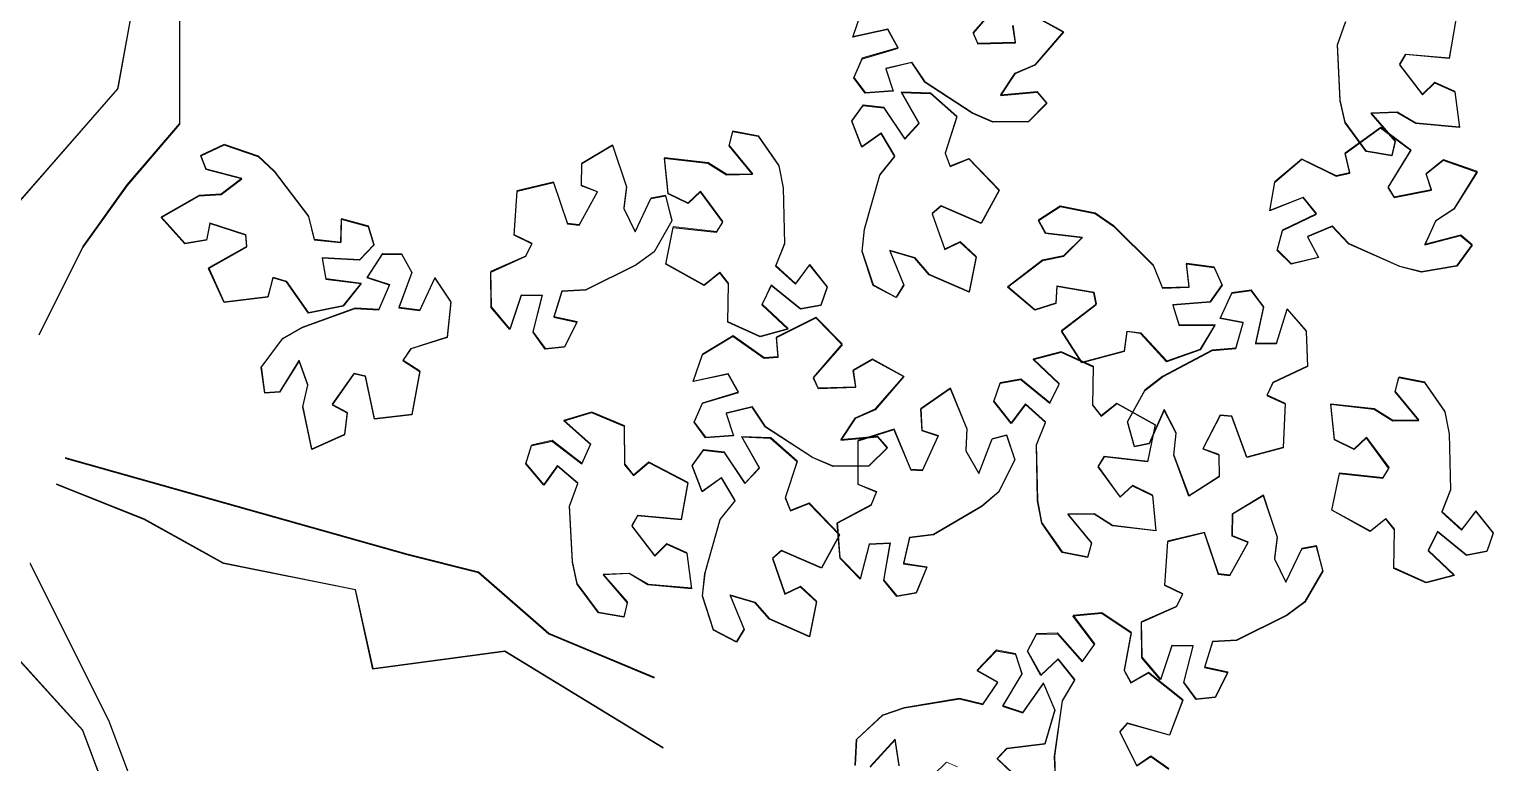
# Model space of a CAD drawing. Header units: centimetres. Extents: x -3096 to 17897, y -3131 to 15798.
# Drawn here: x 13103.7 to 13230.9, y 4337.3 to 4401.2 of the extents above; entities that cross this region are included whole.
import ezdxf

# ---------------------------------------------------------------- set-up
doc = ezdxf.new("R2010")
doc.units = ezdxf.units.CM
doc.layers.add('A-ANNO SYMB', color=3, linetype='Continuous', lineweight=13)
doc.layers.add('alberi', color=74, linetype='Continuous')

msp = doc.modelspace()

# ---------------------------------------------------------------- linework, layer by layer
at = {"layer": 'A-ANNO SYMB', "color": 42}
for points in [[(13100.7, 4383.81), (13111.43, 4396.06), (13112.96, 4404.48), (13122.92, 4414.43), (13126.75, 4421.32), (13125.99, 4415.19), (13123.69, 4409.07), (13116.79, 4402.95), (13116.79, 4399.88), (13116.79, 4392.99), (13112.2, 4387.64), (13108.37, 4382.28), (13104.54, 4374.62)], [(13106.83, 4363.9), (13136.71, 4355.48), (13142.84, 4353.95), (13148.97, 4348.59), (13158.17, 4344.77)], [(13158.93, 4338.64), (13145.14, 4347.06), (13133.65, 4345.53), (13132.12, 4352.42), (13120.62, 4354.72), (13113.73, 4358.55), (13106.07, 4361.61)], [(13103.77, 4354.72), (13110.66, 4340.94), (13112.96, 4334.81), (13116.79, 4326.39), (13117.56, 4319.5), (13116.03, 4315.68), (13110.66, 4334.05), (13108.37, 4340.17), (13100.7, 4348.59), (13098.41, 4353.95)]]:
    msp.add_lwpolyline(points, dxfattribs=at)
at = {"layer": 'A-ANNO SYMB'}
for points in [[(13188.44, 4403.8), (13185.95, 4400.92), (13186.36, 4399.98), (13189.65, 4400.08), (13189.43, 4401.55)], [(13191.1, 4402.5), (13193.83, 4401.02), (13191.34, 4398.14), (13189.58, 4397.37), (13188.33, 4395.48), (13191.54, 4395.77), (13192.38, 4394.8), (13190.79, 4393.2), (13187.67, 4393.18), (13185.87, 4393.95), (13181.77, 4396.62), (13180.6, 4398.35), (13178.34, 4397.81), (13178.99, 4395.86), (13176.56, 4395.69), (13175.55, 4397.04), (13176.28, 4398.7), (13176.28, 4398.7), (13179.42, 4399.62), (13178.51, 4401.24), (13175.46, 4400.57), (13176.3, 4402.95)], [(13228, 4401.94), (13227.42, 4398.71), (13223.63, 4399.04), (13223.11, 4398.16), (13225.12, 4395.55), (13226.18, 4396.59), (13227.93, 4395.8), (13228.33, 4392.71), (13224.53, 4393.05), (13222.89, 4394.02), (13220.62, 4393.93), (13222.73, 4391.5), (13222.44, 4390.24), (13220.21, 4390.6), (13218.36, 4393.12), (13217.94, 4395.03), (13217.7, 4399.91), (13218.42, 4401.87)], [(13193.11, 4335.97), (13193.06, 4337.93), (13193.73, 4342.77), (13194.81, 4344.56), (13193.36, 4346.38), (13191.87, 4344.97), (13190.69, 4347.1), (13191.48, 4348.58), (13193.3, 4348.62), (13193.3, 4348.62), (13195.47, 4346.17), (13196.54, 4347.68), (13194.65, 4350.16), (13197.16, 4350.4), (13199.72, 4348.69), (13199.12, 4345.41), (13199.71, 4344.34), (13201.23, 4345.2), (13201.23, 4345.2), (13204.23, 4342.82), (13203.07, 4339.76), (13199.4, 4340.8), (13198.72, 4340.03), (13200.21, 4337.09), (13201.44, 4337.92), (13203.01, 4336.81)], [(13175.69, 4337.13), (13175.8, 4339.38), (13178.08, 4341.5), (13179.93, 4342.14), (13184.76, 4342.94), (13186.79, 4342.44), (13188.1, 4344.37), (13186.3, 4345.38), (13187.98, 4347.14), (13189.63, 4346.82), (13190.21, 4345.1), (13190.21, 4345.1), (13188.52, 4342.3), (13190.28, 4341.73), (13192.08, 4344.27), (13193.07, 4341.95), (13192.2, 4338.99), (13188.88, 4338.58), (13188.04, 4337.7), (13189.31, 4336.51)], [(13179.49, 4337.11), (13179.14, 4339.36), (13176.97, 4336.98)], [(13184.57, 4336.95), (13183.63, 4337.36), (13181.27, 4335.07)]]:
    msp.add_lwpolyline(points, dxfattribs=at)
for points in [[(13177.25, 4378.93), (13176.29, 4381.9), (13176.49, 4383.85), (13177.81, 4388.56), (13179.12, 4390.19), (13177.93, 4392.19), (13176.26, 4390.99), (13175.37, 4393.25), (13176.36, 4394.62), (13178.16, 4394.41), (13178.16, 4394.41), (13179.98, 4391.69), (13181.25, 4393.05), (13179.71, 4395.76), (13182.23, 4395.67), (13184.54, 4393.63), (13183.51, 4390.45), (13183.95, 4389.32), (13185.56, 4389.96), (13185.56, 4389.96), (13188.22, 4387.21), (13186.66, 4384.33), (13183.17, 4385.85), (13182.39, 4385.18), (13183.47, 4382.07), (13184.81, 4382.72), (13186.21, 4381.41), (13185.61, 4378.36), (13182.12, 4379.88), (13180.87, 4381.32), (13178.68, 4381.95), (13179.92, 4378.98), (13179.24, 4377.88)], [(13167.23, 4391.93), (13169.01, 4389.38), (13169.39, 4387.45), (13169.51, 4382.57), (13168.74, 4380.63), (13170.47, 4379.06), (13171.71, 4380.7), (13173.23, 4378.8), (13172.68, 4377.2), (13170.9, 4376.87), (13170.9, 4376.87), (13168.36, 4378.93), (13167.55, 4377.27), (13169.82, 4375.13), (13167.38, 4374.47), (13164.57, 4375.74), (13164.63, 4379.08), (13163.87, 4380.04), (13162.52, 4378.95), (13162.52, 4378.95), (13159.17, 4380.8), (13159.82, 4384.01), (13163.6, 4383.58), (13164.14, 4384.45), (13162.2, 4387.11), (13161.11, 4386.09), (13159.38, 4386.93), (13159.06, 4390.03), (13162.85, 4389.6), (13164.47, 4388.59), (13166.74, 4388.62), (13164.68, 4391.1), (13165.01, 4392.35)], [(13228.11, 4380.63), (13225.03, 4380.11), (13223.13, 4380.58), (13218.66, 4382.56), (13217.23, 4384.08), (13215.08, 4383.19), (13216.04, 4381.36), (13213.67, 4380.81), (13212.46, 4381.98), (13212.91, 4383.73), (13212.91, 4383.73), (13215.86, 4385.15), (13214.7, 4386.59), (13211.8, 4385.45), (13212.25, 4387.93), (13214.59, 4389.93), (13217.59, 4388.46), (13218.78, 4388.74), (13218.37, 4390.43), (13218.37, 4390.43), (13221.47, 4392.67), (13224.1, 4390.71), (13222.1, 4387.47), (13222.65, 4386.61), (13225.89, 4387.24), (13225.43, 4388.65), (13226.93, 4389.86), (13229.86, 4388.83), (13227.86, 4385.59), (13226.26, 4384.55), (13225.32, 4382.48), (13228.44, 4383.29), (13229.43, 4382.46)], [(13120.69, 4391.2), (13123.63, 4390.18), (13125.07, 4388.84), (13128.03, 4384.95), (13128.54, 4382.92), (13130.86, 4382.67), (13130.9, 4384.73), (13133.25, 4384.07), (13133.74, 4382.46), (13132.49, 4381.14), (13132.49, 4381.14), (13129.23, 4381.33), (13129.54, 4379.5), (13132.63, 4379.1), (13131.04, 4377.15), (13128.02, 4376.53), (13126.11, 4379.27), (13124.94, 4379.6), (13124.48, 4377.92), (13124.48, 4377.92), (13120.68, 4377.46), (13119.33, 4380.44), (13122.64, 4382.31), (13122.57, 4383.33), (13119.44, 4384.35), (13119.16, 4382.89), (13117.26, 4382.56), (13115.19, 4384.88), (13118.51, 4386.74), (13120.42, 4386.88), (13122.23, 4388.24), (13119.11, 4389.04), (13118.65, 4390.24)], [(13159.71, 4384.57), (13158.15, 4381.86), (13156.57, 4380.71), (13152.19, 4378.53), (13150.1, 4378.41), (13149.42, 4376.18), (13151.43, 4375.75), (13150.34, 4373.57), (13148.67, 4373.39), (13147.61, 4374.86), (13147.61, 4374.86), (13148.41, 4378.03), (13146.55, 4378.07), (13145.58, 4375.11), (13143.96, 4377.03), (13143.91, 4380.12), (13146.97, 4381.48), (13147.51, 4382.57), (13145.95, 4383.34), (13145.95, 4383.34), (13146.21, 4387.16), (13149.39, 4387.92), (13150.61, 4384.32), (13151.62, 4384.19), (13153.21, 4387.08), (13151.83, 4387.63), (13151.86, 4389.55), (13154.53, 4391.15), (13155.74, 4387.54), (13155.51, 4385.65), (13156.5, 4383.6), (13157.88, 4386.52), (13159.15, 4386.75)], [(13193.53, 4385.83), (13196.58, 4385.22), (13198.19, 4384.1), (13201.66, 4380.65), (13202.45, 4378.72), (13204.77, 4378.78), (13204.54, 4380.83), (13206.95, 4380.5), (13207.66, 4378.97), (13206.61, 4377.5), (13206.61, 4377.5), (13203.35, 4377.23), (13203.91, 4375.47), (13207.03, 4375.49), (13205.73, 4373.34), (13202.82, 4372.31), (13200.55, 4374.76), (13199.34, 4374.92), (13199.12, 4373.2), (13199.12, 4373.2), (13195.42, 4372.21), (13193.66, 4374.98), (13196.69, 4377.29), (13196.48, 4378.29), (13193.24, 4378.86), (13193.16, 4377.38), (13191.33, 4376.79), (13188.96, 4378.8), (13191.98, 4381.11), (13193.85, 4381.51), (13195.47, 4383.1), (13192.27, 4383.47), (13191.64, 4384.6)], [(13123.92, 4371.8), (13125.78, 4374.3), (13127.48, 4375.27), (13132.08, 4376.94), (13134.17, 4376.82), (13135.1, 4378.96), (13133.15, 4379.62), (13134.48, 4381.66), (13136.16, 4381.65), (13137.04, 4380.06), (13137.04, 4380.06), (13135.89, 4377), (13137.73, 4376.76), (13139.04, 4379.59), (13140.43, 4377.49), (13140.12, 4374.42), (13136.93, 4373.41), (13136.27, 4372.39), (13137.73, 4371.46), (13137.73, 4371.46), (13137.04, 4367.69), (13133.79, 4367.29), (13132.99, 4371.01), (13132, 4371.25), (13130.1, 4368.56), (13131.4, 4367.86), (13131.15, 4365.95), (13128.32, 4364.66), (13127.53, 4368.39), (13127.97, 4370.25), (13127.22, 4372.39), (13125.52, 4369.65), (13124.23, 4369.56)], [(13199.41, 4367.06), (13200.9, 4369.8), (13202.46, 4370.99), (13206.78, 4373.28), (13208.86, 4373.45), (13209.49, 4375.69), (13207.47, 4376.08), (13208.5, 4378.28), (13210.17, 4378.5), (13211.26, 4377.06), (13211.26, 4377.06), (13210.55, 4373.87), (13212.4, 4373.88), (13213.3, 4376.86), (13214.97, 4374.98), (13215.09, 4371.89), (13212.07, 4370.46), (13211.56, 4369.36), (13213.13, 4368.63), (13213.13, 4368.63), (13212.97, 4364.8), (13209.81, 4363.95), (13208.5, 4367.53), (13207.48, 4367.63), (13205.97, 4364.7), (13207.36, 4364.19), (13207.38, 4362.27), (13204.76, 4360.6), (13203.45, 4364.18), (13203.64, 4366.08), (13202.59, 4368.1), (13201.29, 4365.15), (13200.02, 4364.89)], [(13176.87, 4363.19), (13173.75, 4363.17), (13171.95, 4363.94), (13167.85, 4366.6), (13166.69, 4368.34), (13164.42, 4367.8), (13165.07, 4365.85), (13162.64, 4365.68), (13161.63, 4367.02), (13162.37, 4368.68), (13162.37, 4368.68), (13165.5, 4369.61), (13164.59, 4371.22), (13161.55, 4370.56), (13162.38, 4372.94), (13165.02, 4374.54), (13167.74, 4372.6), (13168.95, 4372.69), (13168.82, 4374.42), (13168.82, 4374.42), (13172.24, 4376.14), (13174.52, 4373.79), (13172.03, 4370.91), (13172.44, 4369.97), (13175.73, 4370.07), (13175.51, 4371.54), (13177.18, 4372.49), (13179.91, 4371), (13177.42, 4368.13), (13175.67, 4367.36), (13174.41, 4365.47), (13177.62, 4365.76), (13178.47, 4364.78)], [(13193.72, 4355.68), (13191.94, 4358.25), (13191.57, 4360.17), (13191.46, 4365.06), (13192.24, 4367), (13190.52, 4368.57), (13189.27, 4366.93), (13187.76, 4368.84), (13188.31, 4370.43), (13190.1, 4370.76), (13190.1, 4370.76), (13192.63, 4368.69), (13193.45, 4370.35), (13191.19, 4372.5), (13193.62, 4373.14), (13196.43, 4371.87), (13196.36, 4368.52), (13197.11, 4367.57), (13198.47, 4368.65), (13198.47, 4368.65), (13201.82, 4366.79), (13201.16, 4363.58), (13197.37, 4364.02), (13196.83, 4363.16), (13198.76, 4360.49), (13199.85, 4361.5), (13201.58, 4360.66), (13201.89, 4357.56), (13198.1, 4358.01), (13196.49, 4359.02), (13194.21, 4358.99), (13196.26, 4356.5), (13195.93, 4355.26)], [(13225.27, 4370.5), (13227.06, 4367.94), (13227.44, 4366.02), (13227.56, 4361.13), (13226.79, 4359.19), (13228.52, 4357.63), (13229.76, 4359.27), (13231.27, 4357.36), (13230.73, 4355.77), (13228.95, 4355.43), (13228.95, 4355.43), (13226.41, 4357.5), (13225.59, 4355.83), (13227.86, 4353.69), (13225.43, 4353.04), (13222.62, 4354.31), (13222.68, 4357.65), (13221.92, 4358.6), (13220.57, 4357.51), (13220.57, 4357.51), (13217.21, 4359.36), (13217.86, 4362.57), (13221.65, 4362.15), (13222.19, 4363.02), (13220.24, 4365.67), (13219.16, 4364.66), (13217.43, 4365.5), (13217.11, 4368.59), (13220.9, 4368.16), (13222.52, 4367.15), (13224.79, 4367.19), (13222.73, 4369.67), (13223.06, 4370.92)], [(13189.58, 4363.75), (13188.2, 4360.95), (13186.7, 4359.69), (13182.48, 4357.22), (13180.41, 4356.96), (13179.88, 4354.69), (13181.91, 4354.39), (13180.98, 4352.15), (13179.32, 4351.85), (13178.16, 4353.25), (13178.16, 4353.25), (13178.74, 4356.47), (13176.89, 4356.38), (13176.12, 4353.36), (13174.37, 4355.17), (13174.12, 4358.25), (13177.07, 4359.81), (13177.54, 4360.93), (13175.93, 4361.59), (13175.93, 4361.59), (13175.93, 4365.42), (13179.06, 4366.41), (13180.51, 4362.89), (13181.54, 4362.83), (13182.92, 4365.82), (13181.51, 4366.28), (13181.41, 4368.2), (13183.96, 4369.97), (13185.41, 4366.45), (13185.31, 4364.54), (13186.44, 4362.58), (13187.62, 4365.57), (13188.87, 4365.89)], [(13153.3, 4350.43), (13151.45, 4352.94), (13151.02, 4354.85), (13150.78, 4359.73), (13151.51, 4361.69), (13149.74, 4363.21), (13148.54, 4361.54), (13146.98, 4363.41), (13147.48, 4365.02), (13149.25, 4365.4), (13149.25, 4365.4), (13151.84, 4363.4), (13152.62, 4365.08), (13150.29, 4367.16), (13152.71, 4367.88), (13155.55, 4366.68), (13155.58, 4363.34), (13156.36, 4362.4), (13157.68, 4363.53), (13157.68, 4363.53), (13161.08, 4361.76), (13160.51, 4358.53), (13156.72, 4358.87), (13156.2, 4357.98), (13158.21, 4355.38), (13159.26, 4356.42), (13161.01, 4355.62), (13161.41, 4352.54), (13157.62, 4352.87), (13155.97, 4353.84), (13153.7, 4353.75), (13155.82, 4351.32), (13155.52, 4350.06)], [(13163.33, 4348.92), (13162.37, 4351.89), (13162.58, 4353.84), (13163.9, 4358.54), (13165.21, 4360.17), (13164.01, 4362.17), (13162.34, 4360.97), (13161.46, 4363.24), (13162.44, 4364.6), (13164.25, 4364.4), (13164.25, 4364.4), (13166.07, 4361.68), (13167.33, 4363.03), (13165.79, 4365.74), (13168.31, 4365.65), (13170.62, 4363.62), (13169.59, 4360.44), (13170.03, 4359.31), (13171.65, 4359.95), (13171.65, 4359.95), (13174.31, 4357.2), (13172.74, 4354.32), (13169.25, 4355.84), (13168.48, 4355.17), (13169.56, 4352.05), (13170.89, 4352.71), (13172.3, 4351.4), (13171.69, 4348.34), (13168.2, 4349.87), (13166.95, 4351.31), (13164.77, 4351.94), (13166, 4348.97), (13165.32, 4347.87)], [(13216.42, 4354.05), (13214.86, 4351.35), (13213.28, 4350.2), (13208.9, 4348.02), (13206.81, 4347.9), (13206.13, 4345.67), (13208.14, 4345.24), (13207.05, 4343.06), (13205.38, 4342.88), (13204.32, 4344.35), (13204.32, 4344.35), (13205.12, 4347.52), (13203.27, 4347.56), (13202.29, 4344.6), (13200.67, 4346.52), (13200.63, 4349.61), (13203.68, 4350.97), (13204.22, 4352.06), (13202.66, 4352.82), (13202.66, 4352.82), (13202.92, 4356.64), (13206.1, 4357.41), (13207.32, 4353.8), (13208.33, 4353.68), (13209.92, 4356.57), (13208.54, 4357.12), (13208.57, 4359.04), (13211.24, 4360.64), (13212.45, 4357.03), (13212.22, 4355.14), (13213.21, 4353.09), (13214.59, 4356.01), (13215.86, 4356.24)]]:
    msp.add_lwpolyline(points, close=True, dxfattribs=at)
at = {"layer": 'alberi', "color": 42}
for points in [[(13100.7, 4383.75), (13111.42, 4396), (13112.96, 4404.42), (13122.92, 4414.37), (13126.75, 4421.26), (13125.98, 4415.14), (13123.68, 4409.01), (13116.79, 4402.89), (13116.79, 4399.83), (13116.79, 4392.94), (13112.19, 4387.58), (13108.36, 4382.22), (13104.53, 4374.57)], [(13106.83, 4363.85), (13136.71, 4355.43), (13142.84, 4353.9), (13148.97, 4348.54), (13158.16, 4344.71)], [(13158.93, 4338.59), (13145.14, 4347.01), (13133.64, 4345.48), (13132.11, 4352.37), (13120.62, 4354.66), (13113.72, 4358.49), (13106.06, 4361.55)], [(13103.76, 4354.66), (13110.66, 4340.88), (13112.96, 4334.76), (13116.79, 4326.34), (13117.55, 4319.45), (13116.02, 4315.62), (13110.66, 4333.99), (13108.36, 4340.12), (13100.7, 4348.54), (13098.4, 4353.9)]]:
    msp.add_lwpolyline(points, dxfattribs=at)
at = {"layer": 'alberi'}
for points in [[(13188.43, 4403.74), (13185.94, 4400.86), (13186.35, 4399.93), (13189.64, 4400.03), (13189.42, 4401.49)], [(13191.09, 4402.45), (13193.82, 4400.96), (13191.33, 4398.08), (13189.58, 4397.32), (13188.32, 4395.42), (13191.53, 4395.72), (13192.38, 4394.74), (13190.78, 4393.15), (13187.66, 4393.12), (13185.86, 4393.9), (13181.76, 4396.56), (13180.6, 4398.3), (13178.33, 4397.76), (13178.98, 4395.8), (13176.55, 4395.63), (13175.54, 4396.98), (13176.28, 4398.64), (13176.28, 4398.64), (13179.41, 4399.57), (13178.5, 4401.18), (13175.46, 4400.52), (13176.29, 4402.89)], [(13227.99, 4401.88), (13227.42, 4398.66), (13223.62, 4398.99), (13223.1, 4398.11), (13225.12, 4395.5), (13226.17, 4396.54), (13227.92, 4395.74), (13228.32, 4392.66), (13224.53, 4392.99), (13222.88, 4393.96), (13220.61, 4393.87), (13222.73, 4391.44), (13222.43, 4390.19), (13220.21, 4390.55), (13218.36, 4393.06), (13217.93, 4394.97), (13217.69, 4399.86), (13218.41, 4401.82)], [(13193.11, 4335.91), (13193.05, 4337.87), (13193.73, 4342.71), (13194.81, 4344.5), (13193.36, 4346.33), (13191.86, 4344.91), (13190.68, 4347.04), (13191.48, 4348.52), (13193.29, 4348.56), (13193.29, 4348.56), (13195.46, 4346.11), (13196.53, 4347.62), (13194.64, 4350.1), (13197.15, 4350.35), (13199.72, 4348.64), (13199.11, 4345.35), (13199.7, 4344.29), (13201.22, 4345.14), (13201.22, 4345.14), (13204.22, 4342.77), (13203.06, 4339.71), (13199.39, 4340.75), (13198.72, 4339.98), (13200.2, 4337.04), (13201.44, 4337.86), (13203.01, 4336.75)], [(13175.68, 4337.07), (13175.79, 4339.33), (13178.07, 4341.45), (13179.93, 4342.09), (13184.75, 4342.89), (13186.78, 4342.39), (13188.09, 4344.32), (13186.29, 4345.32), (13187.97, 4347.08), (13189.63, 4346.77), (13190.2, 4345.05), (13190.2, 4345.05), (13188.51, 4342.25), (13190.27, 4341.67), (13192.08, 4344.21), (13193.06, 4341.9), (13192.19, 4338.94), (13188.88, 4338.53), (13188.04, 4337.65), (13189.3, 4336.46)], [(13179.49, 4337.06), (13179.14, 4339.3), (13176.96, 4336.92)]]:
    msp.add_lwpolyline(points, dxfattribs=at)
for points in [[(13177.24, 4378.88), (13176.28, 4381.84), (13176.49, 4383.79), (13177.81, 4388.5), (13179.12, 4390.13), (13177.92, 4392.13), (13176.25, 4390.93), (13175.37, 4393.2), (13176.35, 4394.56), (13178.16, 4394.36), (13178.16, 4394.36), (13179.98, 4391.64), (13181.24, 4392.99), (13179.7, 4395.7), (13182.22, 4395.61), (13184.53, 4393.57), (13183.5, 4390.4), (13183.94, 4389.26), (13185.56, 4389.91), (13185.56, 4389.91), (13188.22, 4387.15), (13186.65, 4384.28), (13183.16, 4385.79), (13182.39, 4385.12), (13183.47, 4382.01), (13184.8, 4382.66), (13186.21, 4381.35), (13185.6, 4378.3), (13182.11, 4379.82), (13180.86, 4381.27), (13178.68, 4381.9), (13179.91, 4378.92), (13179.23, 4377.83)], [(13167.22, 4391.88), (13169.01, 4389.32), (13169.38, 4387.4), (13169.51, 4382.51), (13168.73, 4380.57), (13170.46, 4379.01), (13171.7, 4380.65), (13173.22, 4378.74), (13172.68, 4377.15), (13170.89, 4376.81), (13170.89, 4376.81), (13168.35, 4378.88), (13167.54, 4377.21), (13169.81, 4375.07), (13167.38, 4374.42), (13164.57, 4375.69), (13164.62, 4379.03), (13163.87, 4379.98), (13162.51, 4378.89), (13162.51, 4378.89), (13159.16, 4380.74), (13159.81, 4383.95), (13163.59, 4383.53), (13164.14, 4384.4), (13162.19, 4387.05), (13161.11, 4386.04), (13159.38, 4386.88), (13159.06, 4389.97), (13162.84, 4389.54), (13164.46, 4388.53), (13166.73, 4388.57), (13164.68, 4391.05), (13165, 4392.3)], [(13228.1, 4380.58), (13225.03, 4380.05), (13223.13, 4380.53), (13218.65, 4382.5), (13217.23, 4384.03), (13215.08, 4383.13), (13216.03, 4381.31), (13213.66, 4380.75), (13212.45, 4381.92), (13212.91, 4383.68), (13212.91, 4383.68), (13215.86, 4385.09), (13214.7, 4386.54), (13211.8, 4385.4), (13212.24, 4387.88), (13214.59, 4389.88), (13217.59, 4388.4), (13218.77, 4388.68), (13218.36, 4390.37), (13218.36, 4390.37), (13221.46, 4392.62), (13224.09, 4390.66), (13222.09, 4387.42), (13222.65, 4386.56), (13225.88, 4387.18), (13225.42, 4388.6), (13226.92, 4389.8), (13229.86, 4388.77), (13227.85, 4385.53), (13226.25, 4384.5), (13225.31, 4382.43), (13228.43, 4383.23), (13229.42, 4382.4)], [(13120.68, 4391.15), (13123.63, 4390.12), (13125.06, 4388.79), (13128.02, 4384.9), (13128.53, 4382.87), (13130.85, 4382.62), (13130.9, 4384.67), (13133.24, 4384.01), (13133.73, 4382.41), (13132.48, 4381.09), (13132.48, 4381.09), (13129.22, 4381.27), (13129.53, 4379.45), (13132.62, 4379.05), (13131.04, 4377.09), (13128.02, 4376.47), (13126.1, 4379.21), (13124.93, 4379.54), (13124.47, 4377.87), (13124.47, 4377.87), (13120.67, 4377.4), (13119.32, 4380.38), (13122.64, 4382.26), (13122.57, 4383.28), (13119.43, 4384.29), (13119.15, 4382.83), (13117.26, 4382.5), (13115.18, 4384.82), (13118.5, 4386.69), (13120.41, 4386.82), (13122.23, 4388.18), (13119.11, 4388.99), (13118.64, 4390.19)], [(13159.7, 4384.51), (13158.14, 4381.81), (13156.56, 4380.65), (13152.18, 4378.47), (13150.1, 4378.35), (13149.41, 4376.13), (13151.42, 4375.69), (13150.34, 4373.51), (13148.66, 4373.33), (13147.6, 4374.81), (13147.6, 4374.81), (13148.4, 4377.98), (13146.55, 4378.01), (13145.57, 4375.05), (13143.95, 4376.98), (13143.91, 4380.06), (13146.96, 4381.43), (13147.5, 4382.51), (13145.94, 4383.28), (13145.94, 4383.28), (13146.2, 4387.1), (13149.38, 4387.87), (13150.6, 4384.26), (13151.62, 4384.14), (13153.2, 4387.03), (13151.82, 4387.58), (13151.85, 4389.5), (13154.52, 4391.1), (13155.73, 4387.49), (13155.5, 4385.59), (13156.5, 4383.55), (13157.87, 4386.46), (13159.14, 4386.69)], [(13193.52, 4385.78), (13196.58, 4385.17), (13198.18, 4384.04), (13201.65, 4380.6), (13202.44, 4378.66), (13204.77, 4378.73), (13204.53, 4380.77), (13206.94, 4380.45), (13207.65, 4378.92), (13206.6, 4377.44), (13206.6, 4377.44), (13203.34, 4377.17), (13203.9, 4375.41), (13207.02, 4375.44), (13205.72, 4373.28), (13202.81, 4372.25), (13200.54, 4374.7), (13199.33, 4374.87), (13199.11, 4373.14), (13199.11, 4373.14), (13195.41, 4372.16), (13193.66, 4374.92), (13196.68, 4377.24), (13196.47, 4378.24), (13193.23, 4378.81), (13193.15, 4377.33), (13191.32, 4376.74), (13188.95, 4378.75), (13191.98, 4381.06), (13193.85, 4381.45), (13195.46, 4383.05), (13192.26, 4383.42), (13191.63, 4384.54)], [(13123.91, 4371.74), (13125.77, 4374.25), (13127.48, 4375.22), (13132.07, 4376.88), (13134.16, 4376.77), (13135.09, 4378.9), (13133.14, 4379.56), (13134.47, 4381.6), (13136.15, 4381.59), (13137.04, 4380.01), (13137.04, 4380.01), (13135.89, 4376.95), (13137.72, 4376.7), (13139.03, 4379.53), (13140.42, 4377.43), (13140.11, 4374.37), (13136.93, 4373.36), (13136.26, 4372.34), (13137.72, 4371.4), (13137.72, 4371.4), (13137.03, 4367.63), (13133.78, 4367.23), (13132.99, 4370.96), (13131.99, 4371.19), (13130.09, 4368.5), (13131.39, 4367.8), (13131.15, 4365.89), (13128.32, 4364.61), (13127.52, 4368.33), (13127.96, 4370.19), (13127.21, 4372.33), (13125.51, 4369.59), (13124.22, 4369.51)], [(13199.4, 4367), (13200.9, 4369.74), (13202.45, 4370.94), (13206.77, 4373.22), (13208.85, 4373.39), (13209.48, 4375.64), (13207.46, 4376.02), (13208.49, 4378.23), (13210.16, 4378.45), (13211.26, 4377), (13211.26, 4377), (13210.54, 4373.81), (13212.39, 4373.82), (13213.3, 4376.81), (13214.97, 4374.92), (13215.08, 4371.84), (13212.07, 4370.4), (13211.55, 4369.3), (13213.13, 4368.57), (13213.13, 4368.57), (13212.97, 4364.75), (13209.8, 4363.9), (13208.5, 4367.48), (13207.48, 4367.57), (13205.97, 4364.65), (13207.36, 4364.13), (13207.38, 4362.21), (13204.75, 4360.54), (13203.45, 4364.12), (13203.63, 4366.03), (13202.59, 4368.04), (13201.28, 4365.1), (13200.02, 4364.83)], [(13176.86, 4363.14), (13173.74, 4363.11), (13171.94, 4363.89), (13167.85, 4366.55), (13166.68, 4368.29), (13164.41, 4367.74), (13165.06, 4365.79), (13162.63, 4365.62), (13161.63, 4366.97), (13162.36, 4368.63), (13162.36, 4368.63), (13165.5, 4369.56), (13164.59, 4371.17), (13161.54, 4370.51), (13162.37, 4372.88), (13165.01, 4374.48), (13167.73, 4372.55), (13168.95, 4372.63), (13168.82, 4374.36), (13168.82, 4374.36), (13172.24, 4376.08), (13174.52, 4373.73), (13172.02, 4370.85), (13172.44, 4369.91), (13175.73, 4370.02), (13175.5, 4371.48), (13177.17, 4372.43), (13179.91, 4370.95), (13177.41, 4368.07), (13175.66, 4367.3), (13174.41, 4365.41), (13177.62, 4365.7), (13178.46, 4364.73)], [(13193.71, 4355.63), (13191.93, 4358.19), (13191.56, 4360.12), (13191.46, 4365), (13192.24, 4366.94), (13190.51, 4368.51), (13189.26, 4366.88), (13187.76, 4368.79), (13188.3, 4370.38), (13190.09, 4370.71), (13190.09, 4370.71), (13192.62, 4368.64), (13193.44, 4370.3), (13191.18, 4372.44), (13193.61, 4373.09), (13196.42, 4371.81), (13196.35, 4368.47), (13197.1, 4367.51), (13198.46, 4368.6), (13198.46, 4368.6), (13201.81, 4366.74), (13201.15, 4363.53), (13197.36, 4363.97), (13196.82, 4363.1), (13198.76, 4360.44), (13199.84, 4361.45), (13201.57, 4360.6), (13201.88, 4357.51), (13198.1, 4357.95), (13196.48, 4358.97), (13194.21, 4358.94), (13196.26, 4356.45), (13195.92, 4355.2)], [(13225.27, 4370.44), (13227.05, 4367.89), (13227.43, 4365.96), (13227.55, 4361.08), (13226.78, 4359.14), (13228.51, 4357.57), (13229.75, 4359.21), (13231.27, 4357.31), (13230.72, 4355.71), (13228.94, 4355.38), (13228.94, 4355.38), (13226.4, 4357.44), (13225.59, 4355.78), (13227.86, 4353.64), (13225.42, 4352.98), (13222.61, 4354.25), (13222.67, 4357.59), (13221.91, 4358.55), (13220.56, 4357.46), (13220.56, 4357.46), (13217.21, 4359.31), (13217.86, 4362.52), (13221.64, 4362.09), (13222.18, 4362.96), (13220.24, 4365.62), (13219.16, 4364.6), (13217.43, 4365.44), (13217.11, 4368.54), (13220.89, 4368.11), (13222.51, 4367.1), (13224.78, 4367.13), (13222.73, 4369.61), (13223.05, 4370.86)], [(13189.57, 4363.7), (13188.2, 4360.9), (13186.69, 4359.63), (13182.48, 4357.17), (13180.4, 4356.9), (13179.87, 4354.64), (13181.9, 4354.34), (13180.97, 4352.09), (13179.31, 4351.8), (13178.16, 4353.2), (13178.16, 4353.2), (13178.73, 4356.42), (13176.89, 4356.32), (13176.11, 4353.3), (13174.36, 4355.12), (13174.11, 4358.19), (13177.07, 4359.76), (13177.53, 4360.88), (13175.93, 4361.54), (13175.93, 4361.54), (13175.92, 4365.37), (13179.05, 4366.35), (13180.51, 4362.83), (13181.53, 4362.78), (13182.91, 4365.77), (13181.5, 4366.22), (13181.4, 4368.14), (13183.95, 4369.92), (13185.41, 4366.4), (13185.31, 4364.49), (13186.44, 4362.52), (13187.61, 4365.52), (13188.86, 4365.84)], [(13153.29, 4350.37), (13151.44, 4352.88), (13151.02, 4354.8), (13150.77, 4359.68), (13151.5, 4361.64), (13149.73, 4363.16), (13148.53, 4361.49), (13146.97, 4363.36), (13147.47, 4364.96), (13149.25, 4365.34), (13149.25, 4365.34), (13151.84, 4363.34), (13152.61, 4365.03), (13150.29, 4367.11), (13152.7, 4367.82), (13155.54, 4366.62), (13155.57, 4363.28), (13156.35, 4362.35), (13157.68, 4363.47), (13157.68, 4363.47), (13161.07, 4361.7), (13160.5, 4358.48), (13156.71, 4358.81), (13156.19, 4357.93), (13158.2, 4355.32), (13159.26, 4356.36), (13161.01, 4355.57), (13161.4, 4352.48), (13157.61, 4352.82), (13155.96, 4353.79), (13153.7, 4353.69), (13155.81, 4351.26), (13155.52, 4350.01)], [(13163.32, 4348.86), (13162.37, 4351.83), (13162.57, 4353.78), (13163.89, 4358.49), (13165.2, 4360.12), (13164.01, 4362.12), (13162.34, 4360.92), (13161.45, 4363.19), (13162.44, 4364.55), (13164.24, 4364.34), (13164.24, 4364.34), (13166.06, 4361.63), (13167.33, 4362.98), (13165.79, 4365.69), (13168.3, 4365.6), (13170.62, 4363.56), (13169.58, 4360.38), (13170.02, 4359.25), (13171.64, 4359.89), (13171.64, 4359.89), (13174.3, 4357.14), (13172.74, 4354.26), (13169.24, 4355.78), (13168.47, 4355.11), (13169.55, 4352), (13170.88, 4352.65), (13172.29, 4351.34), (13171.69, 4348.29), (13168.2, 4349.81), (13166.94, 4351.25), (13164.76, 4351.89), (13166, 4348.91), (13165.32, 4347.81)], [(13216.41, 4354), (13214.85, 4351.3), (13213.27, 4350.14), (13208.89, 4347.96), (13206.81, 4347.84), (13206.12, 4345.62), (13208.13, 4345.18), (13207.05, 4343), (13205.37, 4342.82), (13204.32, 4344.3), (13204.32, 4344.3), (13205.11, 4347.47), (13203.26, 4347.5), (13202.28, 4344.54), (13200.66, 4346.47), (13200.62, 4349.55), (13203.67, 4350.92), (13204.21, 4352), (13202.65, 4352.77), (13202.65, 4352.77), (13202.91, 4356.59), (13206.09, 4357.36), (13207.31, 4353.75), (13208.33, 4353.63), (13209.91, 4356.51), (13208.53, 4357.06), (13208.56, 4358.99), (13211.23, 4360.59), (13212.44, 4356.98), (13212.21, 4355.08), (13213.21, 4353.04), (13214.58, 4355.95), (13215.85, 4356.18)]]:
    msp.add_lwpolyline(points, close=True, dxfattribs=at)

doc.saveas('drawing.dxf')
